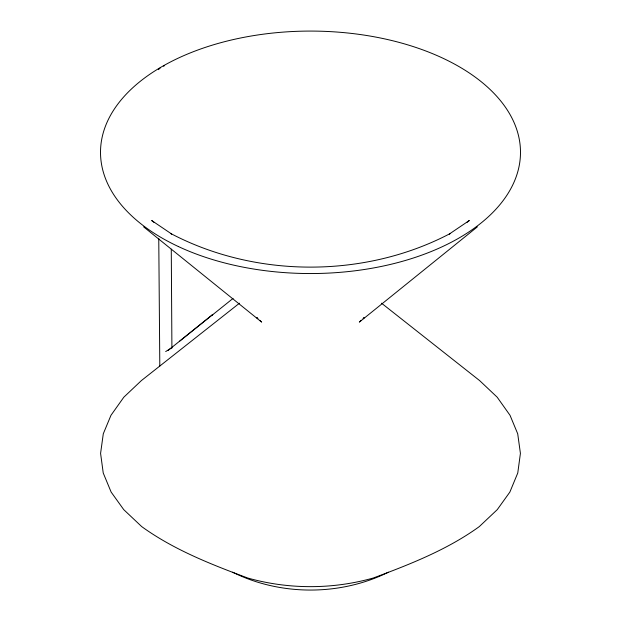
<?xml version="1.0" encoding="UTF-8"?>
<svg xmlns="http://www.w3.org/2000/svg" width="621" height="621" viewBox="0 0 621 621"><rect width="100%" height="100%" fill="white"/><g stroke="black" fill="none" stroke-linecap="round" stroke-linejoin="round"><path stroke-width="0.93" d="M158.394 69.645L160.234 67.968M363.386 318.697L364.31 317.424L363.068 318.589M361.212 320.343L359.357 322.089L477.355 226.859M165.683 351.579L171.016 348.21M179.818 341.014L212.762 314.498M167.957 350.539L212.328 314.863M212.002 315.289L233.077 298.39M466.945 222.403L469.329 220.502L449.325 234.024L450.147 233.566C365.001 278.301 255.999 278.301 170.853 233.566L171.675 234.024L151.671 220.502L154.055 222.403M239.481 303.195L141.386 380.58L123.827 397.192L110.973 415.302L103.288 433.784L100.586 453.384L103.233 473L111.136 492.08L123.726 509.624L141.697 526.592C173.67 549.717 210.946 564.31 247.701 578.004L248.058 578.112C288.664 589.492 332.336 589.492 372.942 578.112L373.299 578.004C410.054 564.31 447.33 549.717 479.303 526.592L497.274 509.624L509.864 492.08L517.767 473L520.414 453.384L517.712 433.784L510.027 415.302L497.173 397.184L479.614 380.58L381.519 303.195M388.397 572.189C340.44 596.013 280.56 596.013 232.603 572.189M163.447 66.121L164.386 65.818M171.419 348.008L172.172 347.83M143.645 226.859L261.643 322.089L259.788 320.343M257.932 318.589L256.69 317.424L257.614 318.697M159.807 366.064L158.759 238.317M171.901 347.007L171.272 249.161M178.351 246.529A209.991 121.235 0 0 0 517.906 171.28A209.991 121.235 0 0 0 235.243 39.131A209.991 121.235 0 0 0 178.351 246.529"/></g></svg>
